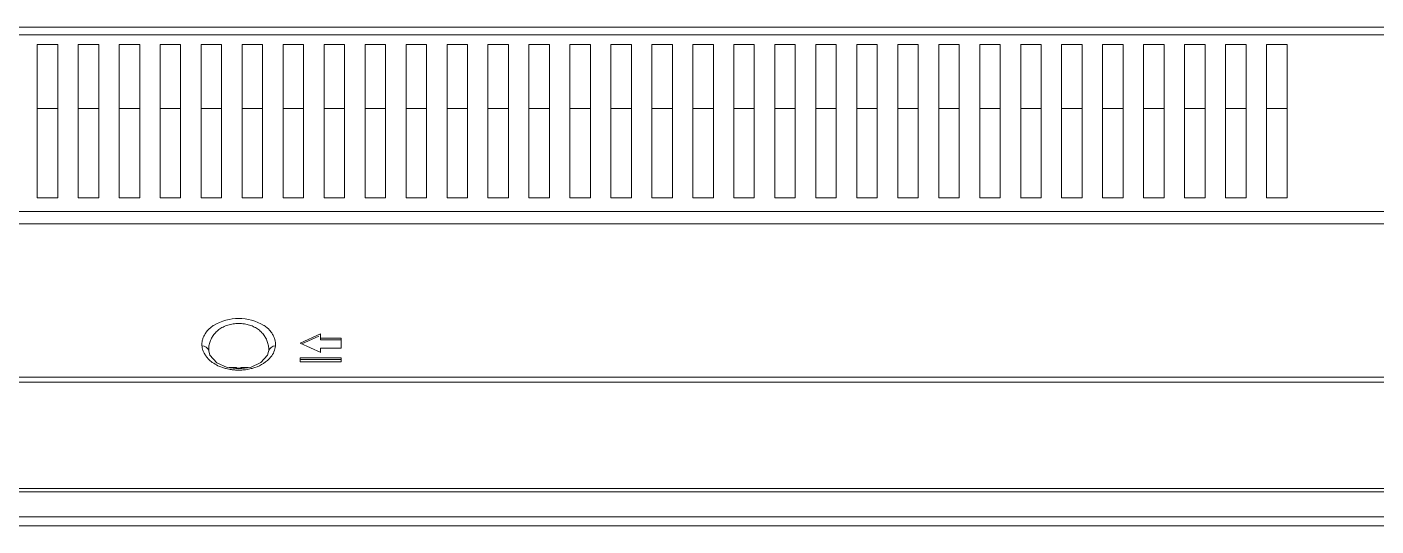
# Model space of a CAD drawing. Extents: x -382 to 1420, y -377 to 265.
# Drawn here: x -293 to -285.23, y 31.97 to 34.84 of the extents above; entities that cross this region are included whole.
import ezdxf

# ---------------------------------------------------------------- set-up
doc = ezdxf.new("R2010")
doc.units = 0
doc.header["$MEASUREMENT"] = 0
doc.layers.add('PDF_レイヤー 1', color=7, linetype='CONTINUOUS')

msp = doc.modelspace()

# ---------------------------------------------------------------- linework, layer by layer
at = {"layer": 'PDF_レイヤー 1', "lineweight": 0}
for points in [[(-279.52853, 34.79878, 0.280082), (-279.59847, 34.84136), (-330.12523, 34.84136), (-330.12631, 34.77634), (-327.31087, 34.77634)], [(-332.85563, 33.79863), (-334.24677, 32.82454, 0.223918), (-334.26345, 32.79571), (-334.31694, 32.18412), (-276.96453, 32.18412), (-277.018, 32.79573, 0.222358), (-277.03783, 32.82509), (-277.037, 32.82537), (-277.03603, 32.82523), (-277.03464, 32.82454), (-278.41785, 33.79306)], [(-332.76029, 33.77849), (-278.5212, 33.77854, -0.1535897)], [(-291.94977, 32.95215), (-291.95634, 32.97609, 0.348315), (-291.99563, 33.00486), (-291.99591, 33.00902), (-291.99591, 33.01305), (-291.99577, 33.01722), (-291.99549, 33.02152), (-291.99507, 33.02583), (-291.99438, 33.03027), (-291.99355, 33.03457), (-291.99243, 33.03916), (-291.99118, 33.0436), (-291.98966, 33.04805), (-291.98799, 33.05263), (-291.98619, 33.05721), (-291.9841, 33.06179), (-291.98174, 33.06624), (-291.97938, 33.07082), (-291.97674, 33.07513), (-291.97396, 33.07957), (-291.97091, 33.08374), (-291.96785, 33.0879), (-291.96674, 33.08929), (-291.96341, 33.09318), (-291.96008, 33.09707), (-291.9566, 33.10054), (-291.95285, 33.10415), (-291.94897, 33.10776), (-291.9448, 33.11123), (-291.94036, 33.11457), (-291.93563, 33.11804), (-291.93063, 33.12151), (-291.92834, 33.12304, -0.2740273), (-291.63873, 33.12296), (-291.63665, 33.12143), (-291.63165, 33.11796), (-291.62679, 33.11448), (-291.62248, 33.11101), (-291.61831, 33.10754), (-291.61443, 33.10407), (-291.61068, 33.10046), (-291.6072, 33.09685), (-291.60387, 33.0931), (-291.60054, 33.08907), (-291.59957, 33.08782), (-291.59637, 33.08365), (-291.59346, 33.07949), (-291.59068, 33.07518), (-291.58804, 33.07074), (-291.58568, 33.06629), (-291.58332, 33.06171), (-291.58123, 33.05727), (-291.57943, 33.05268), (-291.57762, 33.0481), (-291.57624, 33.04366), (-291.57499, 33.03907), (-291.57387, 33.03463), (-291.57304, 33.03019), (-291.57235, 33.02574), (-291.57179, 33.02158), (-291.57165, 33.01727), (-291.57151, 33.0131), (-291.57151, 33.00894), (-291.57182, 33.00498, 0.3513117), (-291.61133, 32.97276), (-291.61744, 32.95235)], [(-291.99561, 33.00491), (-291.9952, 33.00088), (-291.9945, 32.99658), (-291.99367, 32.99241), (-291.9927, 32.98811), (-291.99145, 32.98394), (-291.98992, 32.9795), (-291.98825, 32.97519), (-291.98645, 32.97075), (-291.98437, 32.96644), (-291.98214, 32.962), (-291.97964, 32.95755), (-291.97687, 32.95325), (-291.97409, 32.94894), (-291.97103, 32.94464), (-291.9677, 32.94033), (-291.96423, 32.93617), (-291.96076, 32.93228), (-291.95701, 32.92825), (-291.95312, 32.9245), (-291.94923, 32.92089), (-291.94729, 32.91922), (-291.94326, 32.91581, 0.0852072), (-291.87694, 32.88027, 0.0221165), (-291.85524, 32.87383, 0.0069972), (-291.84107, 32.87064), (-291.83746, 32.86995), (-291.83357, 32.86926), (-291.82982, 32.8687), (-291.82607, 32.86815), (-291.82219, 32.86759), (-291.82205, 32.86759), (-291.81816, 32.86717), (-291.81441, 32.86676), (-291.81052, 32.86634), (-291.80663, 32.86606), (-291.80276, 32.86576, 0.0005315), (-291.79367, 32.86535, 0.0150743), (-291.77983, 32.86515, 0.0141308), (-291.76505, 32.86569, 0.0196735), (-291.7441, 32.86773, 0.0194185), (-291.72757, 32.87051, 0.0129101), (-291.71214, 32.87377, 0.0207009), (-291.69091, 32.88007, 0.1427785), (-291.59823, 32.94151, 0.1481505), (-291.57185, 33.0049)], [(-291.7344, 32.88023, -0.0184616), (-291.7289, 32.87953), (-291.73379, 32.88027), (-291.7401, 32.88074), (-291.74626, 32.88095), (-291.76587, 32.88095, 0.246156), (-291.77157, 32.87763), (-291.77254, 32.87735), (-291.77393, 32.87707), (-291.77559, 32.8768), (-291.77768, 32.87652), (-291.78223, 32.87645), (-291.78084, 32.87645), (-291.77876, 32.87645), (-291.77681, 32.87673), (-291.77501, 32.87687), (-291.77348, 32.87714), (-291.77095, 32.87782), (-291.77068, 32.87698), (-291.77179, 32.87684), (-291.7729, 32.87656), (-291.77401, 32.87642), (-291.77526, 32.87614), (-291.77637, 32.87601), (-291.77748, 32.87601), (-291.77873, 32.87587), (-291.77901, 32.87587), (-291.78012, 32.87587), (-291.78137, 32.87587), (-291.78519, 32.87641), (-291.78519, 32.87627), (-291.78519, 32.87613), (-291.78519, 32.87599), (-291.78522, 32.87591), (-291.78619, 32.87591), (-291.78716, 32.87591), (-291.78827, 32.87591), (-291.78938, 32.87591), (-291.79036, 32.87605), (-291.79133, 32.87619), (-291.79244, 32.87632), (-291.79313, 32.87632), (-291.79424, 32.8766), (-291.79522, 32.87674), (-291.79617, 32.87777), (-291.79645, 32.87791), (-291.79687, 32.87832), (-291.79742, 32.8786), (-291.79756, 32.87874), (-291.79812, 32.87902), (-291.79881, 32.87916), (-291.79923, 32.8793), (-291.79992, 32.87944), (-291.80048, 32.87957), (-291.80103, 32.87957), (-291.80173, 32.87957)], [(-291.76587, 32.88092), (-291.76573, 32.88092), (-291.76573, 32.88064), (-291.76573, 32.88037), (-291.76573, 32.88023), (-291.76573, 32.88009), (-291.76573, 32.87995), (-291.76573, 32.87981), (-291.76573, 32.87967), (-291.77068, 32.87702), (-291.77026, 32.87716), (-291.7697, 32.8773), (-291.76915, 32.87744), (-291.76859, 32.87757), (-291.76804, 32.87785), (-291.76762, 32.87813), (-291.76707, 32.87827), (-291.76651, 32.87855), (-291.76609, 32.87896), (-291.76582, 32.87924), (-291.76568, 32.87952, 0.1932347), (-291.77122, 32.87777)]]:
    msp.add_lwpolyline(points, format="xyb", dxfattribs=at)
for points in [[(-284.26518, 34.84134), (-284.26518, 34.79593), (-327.01624, 34.79593)], [(-292.8269, 33.85792), (-292.8269, 34.73978), (-292.94509, 34.73978)], [(-292.94503, 33.85797), (-292.94503, 34.73984)], [(-292.59071, 33.85792), (-292.59071, 34.73978), (-292.7089, 34.73978)], [(-292.70884, 33.85797), (-292.70884, 34.73984)], [(-292.47259, 33.85797), (-292.47259, 34.73984)], [(-292.35453, 33.85792), (-292.35453, 34.73978), (-292.47257, 34.73978)], [(-292.11828, 33.85792), (-292.11828, 34.73978), (-292.23647, 34.73978)], [(-292.2364, 33.85797), (-292.2364, 34.73984)], [(-291.8821, 33.85792), (-291.8821, 34.73978), (-292.00028, 34.73978)], [(-292.00023, 33.85797), (-292.00023, 34.73984)], [(-291.64591, 33.85792), (-291.64591, 34.73978), (-291.76409, 34.73978)], [(-291.76404, 33.85797), (-291.76404, 34.73984)], [(-291.52778, 33.85797), (-291.52778, 34.73984)], [(-291.40972, 33.85792), (-291.40972, 34.73978), (-291.52777, 34.73978)], [(-291.17347, 33.85792), (-291.17347, 34.73978), (-291.29165, 34.73978)], [(-291.29159, 33.85797), (-291.29159, 34.73984)], [(-290.93728, 33.85792), (-290.93728, 34.73978), (-291.05546, 34.73978)], [(-291.05541, 33.85797), (-291.05541, 34.73984)], [(-290.7011, 33.85792), (-290.7011, 34.73978), (-290.81929, 34.73978)], [(-290.81923, 33.85797), (-290.81923, 34.73984)], [(-290.58298, 33.85797), (-290.58298, 34.73984)], [(-290.46492, 33.85792), (-290.46492, 34.73978), (-290.58296, 34.73978)], [(-290.34679, 33.85797), (-290.34679, 34.73984)], [(-290.22873, 33.85792), (-290.22873, 34.73978), (-290.34678, 34.73978)], [(-289.99247, 33.85792), (-289.99247, 34.73978), (-290.11066, 34.73978)], [(-290.1106, 33.85797), (-290.1106, 34.73984)], [(-289.75629, 33.85792), (-289.75629, 34.73978), (-289.87447, 34.73978)], [(-289.87441, 33.85797), (-289.87441, 34.73984)], [(-289.52011, 33.85792), (-289.52011, 34.73978), (-289.6383, 34.73978)], [(-289.63823, 33.85797), (-289.63823, 34.73984)], [(-289.40198, 33.85797), (-289.40198, 34.73984)], [(-289.28392, 33.85792), (-289.28392, 34.73978), (-289.40197, 34.73978)], [(-289.1658, 33.85797), (-289.1658, 34.73984)], [(-289.04774, 33.85792), (-289.04774, 34.73978), (-289.16578, 34.73978)], [(-288.81148, 33.85792), (-288.81148, 34.73978), (-288.92966, 34.73978)], [(-288.92961, 33.85797), (-288.92961, 34.73984)], [(-288.57529, 33.85792), (-288.57529, 34.73978), (-288.69348, 34.73978)], [(-288.69342, 33.85797), (-288.69342, 34.73984)], [(-288.33912, 33.85792), (-288.33912, 34.73978), (-288.4573, 34.73978)], [(-288.45723, 33.85797), (-288.45723, 34.73984)], [(-288.22099, 33.85797), (-288.22099, 34.73984)], [(-288.10293, 33.85792), (-288.10293, 34.73978), (-288.22098, 34.73978)], [(-287.9848, 33.85797), (-287.9848, 34.73984)], [(-287.86675, 33.85792), (-287.86675, 34.73978), (-287.98479, 34.73978)], [(-287.63049, 33.85792), (-287.63049, 34.73978), (-287.74867, 34.73978)], [(-287.74862, 33.85797), (-287.74862, 34.73984)], [(-287.3943, 33.85792), (-287.3943, 34.73978), (-287.51249, 34.73978)], [(-287.51243, 33.85797), (-287.51243, 34.73984)], [(-287.15811, 33.85792), (-287.15811, 34.73978), (-287.2763, 34.73978)], [(-287.27624, 33.85797), (-287.27624, 34.73984)], [(-287.04, 33.85797), (-287.04, 34.73984)], [(-286.92194, 33.85792), (-286.92194, 34.73978), (-287.03999, 34.73978)], [(-286.80381, 33.85797), (-286.80381, 34.73984)], [(-286.68575, 33.85792), (-286.68575, 34.73978), (-286.8038, 34.73978)], [(-286.4495, 33.85792), (-286.4495, 34.73978), (-286.56768, 34.73978)], [(-286.56762, 33.85797), (-286.56762, 34.73984)], [(-286.21331, 33.85792), (-286.21331, 34.73978), (-286.33149, 34.73978)], [(-286.33144, 33.85797), (-286.33144, 34.73984)], [(-285.97712, 33.85792), (-285.97712, 34.73978), (-286.09531, 34.73978)], [(-286.09525, 33.85797), (-286.09525, 34.73984)], [(-285.85901, 33.85797), (-285.85901, 34.73984)], [(-285.74095, 33.85792), (-285.74095, 34.73978), (-285.85899, 34.73978)], [(-292.8269, 34.37251), (-292.94509, 34.37251)], [(-292.59071, 34.37251), (-292.7089, 34.37251)], [(-292.35453, 34.37251), (-292.47257, 34.37251)], [(-292.11828, 34.37251), (-292.23647, 34.37251)], [(-291.8821, 34.37251), (-292.00028, 34.37251)], [(-291.64591, 34.37251), (-291.76409, 34.37251)], [(-291.40972, 34.37251), (-291.52777, 34.37251)], [(-291.17347, 34.37251), (-291.29165, 34.37251)], [(-290.93728, 34.37251), (-291.05546, 34.37251)], [(-290.7011, 34.37251), (-290.81929, 34.37251)], [(-290.46492, 34.37251), (-290.58296, 34.37251)], [(-290.22873, 34.37251), (-290.34678, 34.37251)], [(-289.99247, 34.37251), (-290.11066, 34.37251)], [(-289.75629, 34.37251), (-289.87447, 34.37251)], [(-289.52011, 34.37251), (-289.6383, 34.37251)], [(-289.28392, 34.37251), (-289.40197, 34.37251)], [(-289.04774, 34.37251), (-289.16578, 34.37251)], [(-288.81148, 34.37251), (-288.92966, 34.37251)], [(-288.57529, 34.37251), (-288.69348, 34.37251)], [(-288.33912, 34.37251), (-288.4573, 34.37251)], [(-288.10293, 34.37251), (-288.22098, 34.37251)], [(-287.86675, 34.37251), (-287.98479, 34.37251)], [(-287.63049, 34.37251), (-287.74867, 34.37251)], [(-287.3943, 34.37251), (-287.51249, 34.37251)], [(-287.15811, 34.37251), (-287.2763, 34.37251)], [(-286.92194, 34.37251), (-287.03999, 34.37251)], [(-286.68575, 34.37251), (-286.8038, 34.37251)], [(-286.4495, 34.37251), (-286.56768, 34.37251)], [(-286.21331, 34.37251), (-286.33149, 34.37251)], [(-285.97712, 34.37251), (-286.09531, 34.37251)], [(-285.74095, 34.37251), (-285.85899, 34.37251)], [(-292.8269, 33.85797), (-292.94509, 33.85797)], [(-292.59071, 33.85797), (-292.7089, 33.85797)], [(-292.35453, 33.85797), (-292.47257, 33.85797)], [(-292.11828, 33.85797), (-292.23647, 33.85797)], [(-291.8821, 33.85797), (-292.00028, 33.85797)], [(-291.64591, 33.85797), (-291.76409, 33.85797)], [(-291.40972, 33.85797), (-291.52777, 33.85797)], [(-291.17347, 33.85797), (-291.29165, 33.85797)], [(-290.93728, 33.85797), (-291.05546, 33.85797)], [(-290.7011, 33.85797), (-290.81929, 33.85797)], [(-290.46492, 33.85797), (-290.58296, 33.85797)], [(-290.22873, 33.85797), (-290.34678, 33.85797)], [(-289.99247, 33.85797), (-290.11066, 33.85797)], [(-289.75629, 33.85797), (-289.87447, 33.85797)], [(-289.52011, 33.85797), (-289.6383, 33.85797)], [(-289.28392, 33.85797), (-289.40197, 33.85797)], [(-289.04774, 33.85797), (-289.16578, 33.85797)], [(-288.81148, 33.85797), (-288.92966, 33.85797)], [(-288.57529, 33.85797), (-288.69348, 33.85797)], [(-288.33912, 33.85797), (-288.4573, 33.85797)], [(-288.10293, 33.85797), (-288.22098, 33.85797)], [(-287.86675, 33.85797), (-287.98479, 33.85797)], [(-287.63049, 33.85797), (-287.74867, 33.85797)], [(-287.3943, 33.85797), (-287.51249, 33.85797)], [(-287.15811, 33.85797), (-287.2763, 33.85797)], [(-286.92194, 33.85797), (-287.03999, 33.85797)], [(-286.68575, 33.85797), (-286.8038, 33.85797)], [(-286.4495, 33.85797), (-286.56768, 33.85797)], [(-286.21331, 33.85797), (-286.33149, 33.85797)], [(-285.97712, 33.85797), (-286.09531, 33.85797)], [(-285.74095, 33.85797), (-285.85899, 33.85797)], [(-334.10464, 32.79571), (-277.17692, 32.79571), (-277.1769, 32.82459), (-278.85245, 33.70729), (-332.42908, 33.70729)], [(-291.95634, 32.97609), (-291.95662, 32.98193), (-291.95676, 32.98762), (-291.95648, 32.99359), (-291.95592, 32.99956), (-291.95509, 33.00567), (-291.95384, 33.01179), (-291.95245, 33.01803), (-291.95051, 33.02428), (-291.94842, 33.03053), (-291.94606, 33.03678), (-291.94329, 33.04275), (-291.94023, 33.04887), (-291.9369, 33.05484), (-291.93398, 33.0597), (-291.93023, 33.06539), (-291.92607, 33.07081), (-291.9219, 33.07595), (-291.91746, 33.08095), (-291.91287, 33.08581), (-291.90801, 33.09039), (-291.90287, 33.09469), (-291.8976, 33.09886), (-291.8919, 33.10289), (-291.88621, 33.10664), (-291.8801, 33.11025), (-291.87385, 33.11358), (-291.86732, 33.11678), (-291.86065, 33.11969), (-291.85371, 33.12233), (-291.84649, 33.12469), (-291.83927, 33.12677), (-291.83177, 33.12872), (-291.82413, 33.13039), (-291.81635, 33.13177), (-291.80844, 33.13275), (-291.80038, 33.13358), (-291.79219, 33.134), (-291.78413, 33.13414), (-291.78372, 33.13414), (-291.7833, 33.13414), (-291.77511, 33.134), (-291.76705, 33.13358), (-291.759, 33.13275), (-291.75108, 33.13177), (-291.7433, 33.13039), (-291.73567, 33.12872), (-291.72817, 33.12677), (-291.72081, 33.12469), (-291.71372, 33.12233), (-291.70678, 33.11969), (-291.70011, 33.11678), (-291.69359, 33.11358), (-291.68734, 33.11025), (-291.68123, 33.10664), (-291.67539, 33.10289), (-291.66984, 33.09886), (-291.66456, 33.09469), (-291.65942, 33.09039), (-291.65456, 33.08581), (-291.64984, 33.08095), (-291.64553, 33.07608), (-291.64123, 33.07081), (-291.6372, 33.06539), (-291.63345, 33.0597), (-291.63054, 33.05484), (-291.6272, 33.04887), (-291.62415, 33.04275), (-291.62137, 33.03678), (-291.61887, 33.03053), (-291.61679, 33.02428), (-291.61498, 33.01803), (-291.61345, 33.01179), (-291.6122, 33.00567), (-291.61137, 32.99956), (-291.61082, 32.99359), (-291.61054, 32.98762), (-291.61068, 32.98193), (-291.61095, 32.97609)], [(-291.31126, 33.07503), (-291.42944, 33.02073)], [(-291.41887, 33.0159), (-291.32111, 33.06089)], [(-291.31126, 33.03935), (-291.31126, 33.07504)], [(-291.1932, 33.04899), (-291.31124, 33.04899)], [(-291.1932, 32.9925), (-291.1932, 33.04902)], [(-291.42939, 33.02077), (-291.3112, 32.96647)], [(-291.31126, 32.9925), (-291.19321, 32.9925)], [(-291.31126, 32.96646), (-291.31126, 32.99243)], [(-291.1932, 33.03935), (-291.31124, 33.03935)], [(-291.85049, 32.88102), (-291.91021, 32.9081), (-291.94979, 32.95212)], [(-291.6175, 32.95229), (-291.65666, 32.90841), (-291.71624, 32.88119)], [(-291.1932, 32.93601), (-291.42943, 32.93601)], [(-291.1932, 32.92632), (-291.42943, 32.92632)], [(-291.42939, 32.93601), (-291.42939, 32.91338)], [(-291.42939, 32.91336), (-291.19316, 32.91336)], [(-291.1932, 32.91336), (-291.1932, 32.936)], [(-277.17685, 32.82454), (-334.10457, 32.82454), (-334.11332, 32.82523), (-334.12124, 32.82537), (-334.12985, 32.82509)], [(-291.78336, 32.87227), (-291.85043, 32.88102)], [(-291.83849, 32.87953), (-291.83877, 32.87953)], [(-291.8387, 32.87953), (-291.83856, 32.87953)], [(-291.83849, 32.87953), (-291.83849, 32.87953)], [(-291.8336, 32.88027), (-291.83846, 32.87957)], [(-291.8273, 32.88074), (-291.83355, 32.88032)], [(-291.82106, 32.88095), (-291.82731, 32.88081)], [(-291.80167, 32.87956), (-291.80167, 32.8797), (-291.80167, 32.87984), (-291.80167, 32.87998), (-291.80167, 32.88012), (-291.80167, 32.88026), (-291.80167, 32.88039), (-291.80167, 32.88053), (-291.80167, 32.88067), (-291.80167, 32.88081), (-291.80153, 32.88095), (-291.82112, 32.88095)], [(-291.80167, 32.87953), (-291.80153, 32.87926), (-291.80126, 32.87898), (-291.80084, 32.87856), (-291.80028, 32.87828), (-291.79987, 32.87814), (-291.79945, 32.87787), (-291.7989, 32.87773), (-291.79834, 32.87745), (-291.79779, 32.87731), (-291.79723, 32.87717), (-291.79667, 32.87703)], [(-291.79502, 32.87742), (-291.79641, 32.87784)], [(-291.79638, 32.87782), (-291.79638, 32.87782)], [(-291.79505, 32.87738), (-291.79463, 32.87724), (-291.79338, 32.87696), (-291.79158, 32.87669), (-291.78949, 32.87655), (-291.78713, 32.87641), (-291.78519, 32.87641), (-291.78422, 32.87641)], [(-291.78669, 32.87641), (-291.78891, 32.87641), (-291.79099, 32.87669), (-291.7928, 32.87696), (-291.79433, 32.87724), (-291.79502, 32.87738)], [(-291.78519, 32.87587), (-291.78366, 32.87587)], [(-291.78418, 32.87641), (-291.7832, 32.87641)], [(-291.7837, 32.87587), (-291.78218, 32.87587)], [(-291.71629, 32.88123), (-291.78337, 32.87234)], [(-291.78018, 32.87641), (-291.78226, 32.87641), (-291.78323, 32.87641)], [(-291.7822, 32.87641), (-291.7822, 32.87627), (-291.7822, 32.87613), (-291.7822, 32.87599), (-291.7822, 32.87585)], [(-291.77095, 32.87782), (-291.77095, 32.87782)], [(-291.7289, 32.87953), (-291.7289, 32.87953)], [(-334.32874, 32.16446), (-276.95273, 32.16446), (-276.96537, 32.01947)], [(-276.97239, 32.1644), (-276.97239, 32.18412), (-334.30897, 32.18412)], [(-277.01713, 31.9676), (-334.26426, 31.9676), (-334.31607, 32.0194)], [(-277.01721, 31.96761), (-276.96541, 32.01941), (-334.31601, 32.01941)]]:
    msp.add_lwpolyline(points, dxfattribs=at)
for points in [[(-291.83313, 32.88027), (-291.83493, 32.88013), (-291.83674, 32.87985), (-291.83855, 32.87957)], [(-291.82737, 32.88074), (-291.82931, 32.88074), (-291.83125, 32.88046), (-291.8332, 32.88032)], [(-291.82106, 32.88095), (-291.82314, 32.88095), (-291.82523, 32.88095), (-291.82731, 32.88081)], [(-291.79502, 32.87742), (-291.79641, 32.87964), (-291.79891, 32.88089), (-291.80155, 32.88089)], [(-291.79665, 32.87702), (-291.79637, 32.87702), (-291.79595, 32.87688), (-291.79554, 32.87674)], [(-291.74017, 32.88074), (-291.74225, 32.88088), (-291.74419, 32.88088), (-291.74628, 32.88088)], [(-291.73915, 32.88069), (-291.73943, 32.88069), (-291.73985, 32.88069), (-291.74012, 32.88069)], [(-291.7344, 32.88027), (-291.73593, 32.88041), (-291.7376, 32.88055), (-291.73912, 32.88069)]]:
    msp.add_open_spline(points, degree=3, dxfattribs=at)

doc.saveas('drawing.dxf')
